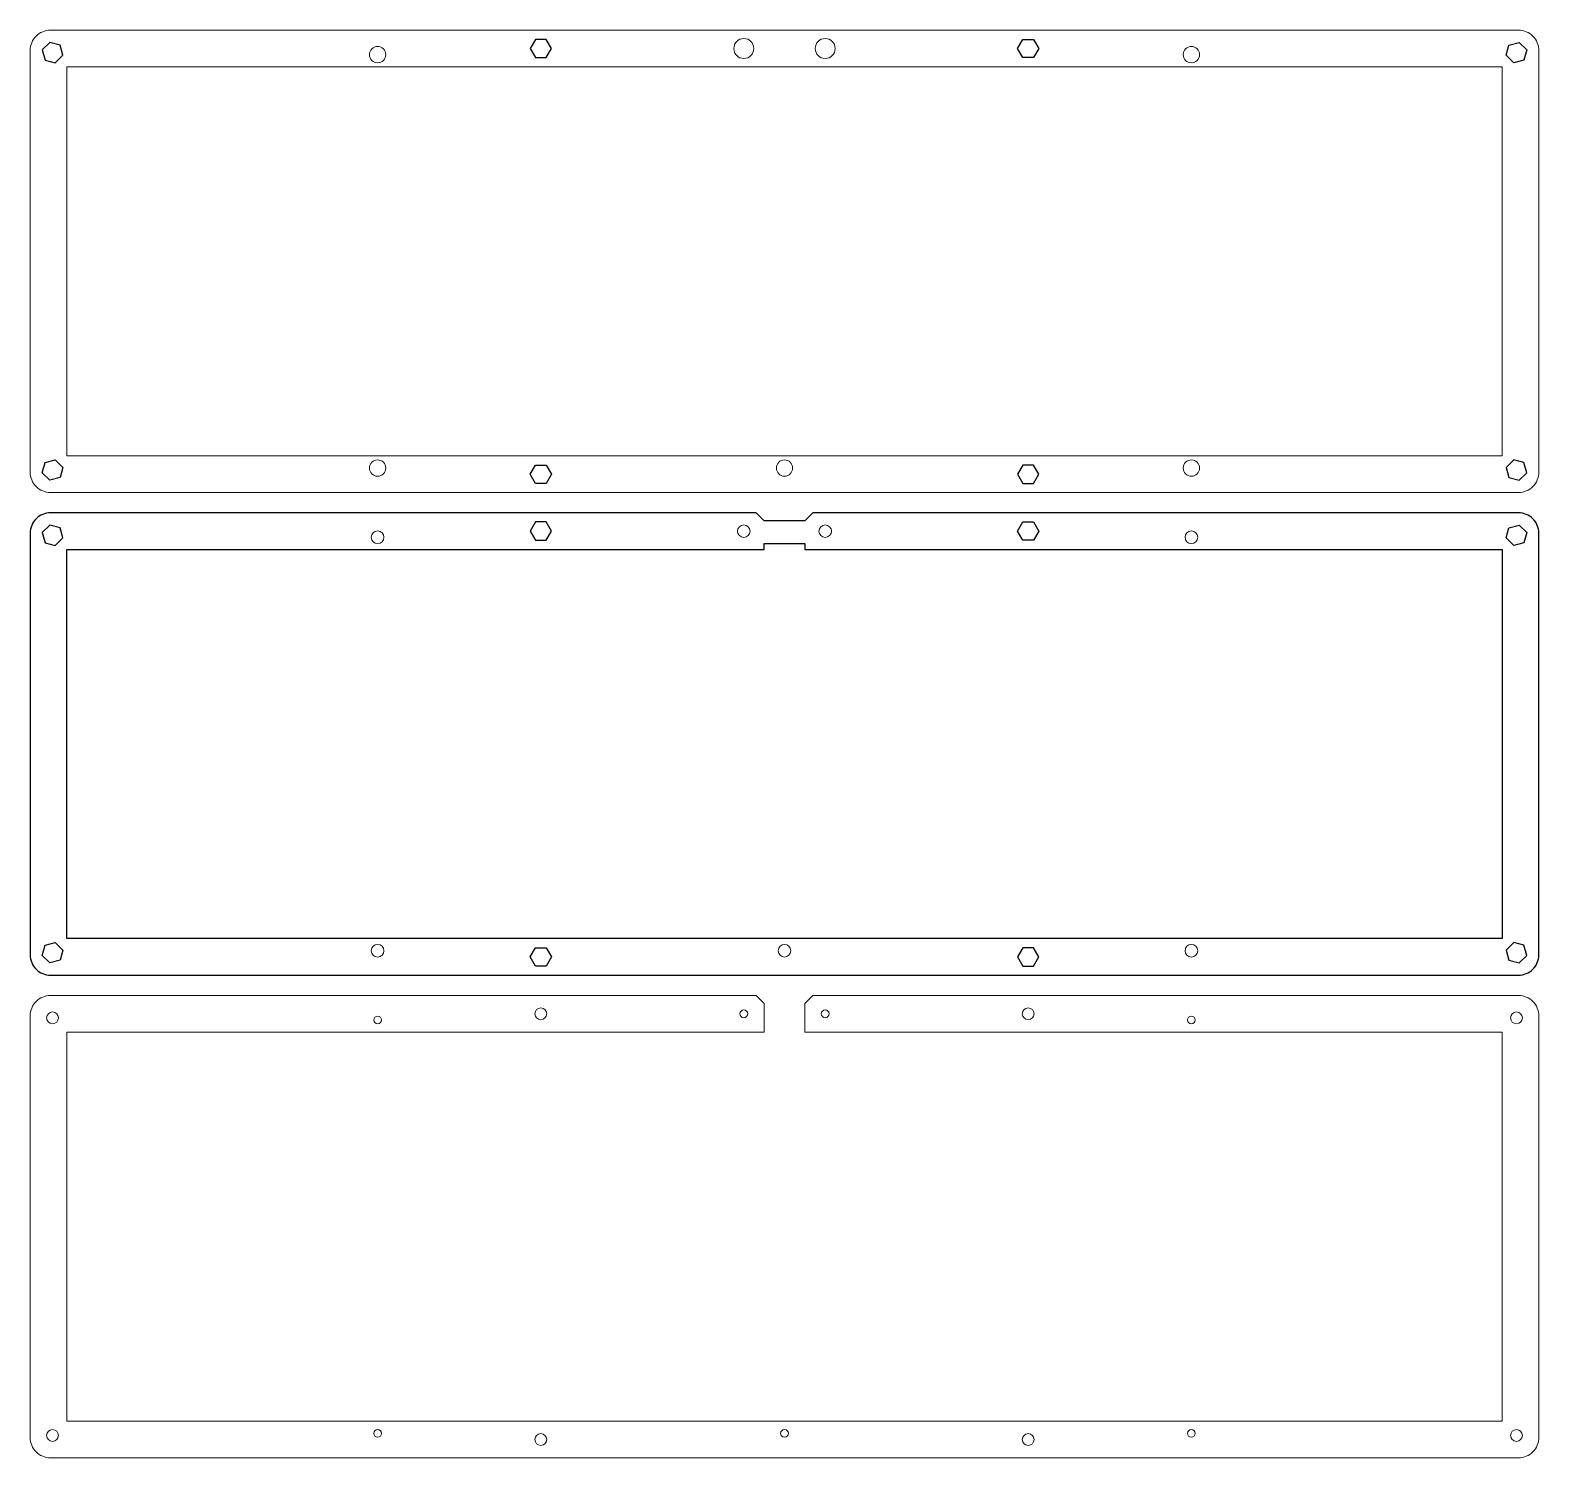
# Model space of a CAD drawing. Header units: millimetres. Extents: x 5 to 376, y 0 to 351.
import ezdxf

# ---------------------------------------------------------------- set-up
doc = ezdxf.new("R2010")
doc.units = ezdxf.units.MM
doc.header["$MEASUREMENT"] = 0

msp = doc.modelspace()

# ---------------------------------------------------------------- linework, layer by layer
at = {"lineweight": 0}
for points in [[(4.76, 242.2), (4.76, 345.8, -0.414214), (9.76, 350.8), (370.54, 350.8, -0.414214), (375.54, 345.8), (375.54, 242.2, -0.414214), (370.54, 237.2), (9.76, 237.2, -0.414214)], [(13.76, 9), (366.54, 9), (366.54, 104.6), (195.15, 104.6), (195.15, 111.6), (197.15, 113.6), (370.54, 113.6, -0.414214), (375.54, 108.6), (375.54, 5, -0.414214), (370.54, 0), (9.76, 0, -0.414214), (4.76, 5), (4.76, 108.6, -0.414214), (9.76, 113.6), (183.15, 113.6), (185.15, 111.6), (185.15, 104.6), (13.76, 104.6)]]:
    msp.add_lwpolyline(points, format="xyb", close=True, dxfattribs=at)
for points in [[(131.56, 348.55), (128.96, 348.55), (127.66, 346.3), (128.96, 344.05), (131.56, 344.05), (132.86, 346.3)], [(248.74, 348.55), (251.34, 348.55), (252.64, 346.3), (251.34, 344.05), (248.74, 344.05), (247.44, 346.3)], [(9.59, 347.81), (7.75, 345.97), (8.43, 343.46), (10.93, 342.79), (12.77, 344.63), (12.1, 347.14)], [(370.71, 347.81), (372.55, 345.97), (371.87, 343.46), (369.37, 342.79), (367.53, 344.63), (368.2, 347.14)], [(9.59, 240.19), (7.75, 242.03), (8.43, 244.54), (10.93, 245.21), (12.77, 243.37), (12.1, 240.86)], [(370.71, 240.19), (372.55, 242.03), (371.87, 244.54), (369.37, 245.21), (367.53, 243.37), (368.2, 240.86)], [(131.56, 239.45), (128.96, 239.45), (127.66, 241.7), (128.96, 243.95), (131.56, 243.95), (132.86, 241.7)], [(248.74, 239.45), (251.34, 239.45), (252.64, 241.7), (251.34, 243.95), (248.74, 243.95), (247.44, 241.7)], [(131.56, 229.95), (128.96, 229.95), (127.66, 227.7), (128.96, 225.45), (131.56, 225.45), (132.86, 227.7)], [(248.74, 229.95), (251.34, 229.95), (252.64, 227.7), (251.34, 225.45), (248.74, 225.45), (247.44, 227.7)], [(9.59, 229.21), (7.75, 227.37), (8.43, 224.86), (10.93, 224.19), (12.77, 226.03), (12.1, 228.54)], [(370.71, 229.21), (372.55, 227.37), (371.87, 224.86), (369.37, 224.19), (367.53, 226.03), (368.2, 228.54)], [(13.76, 223.2), (185.15, 223.2), (185.15, 224.7), (195.15, 224.7), (195.15, 223.2), (366.54, 223.2), (366.54, 127.6), (13.76, 127.6)], [(9.59, 121.59), (7.75, 123.43), (8.43, 125.94), (10.93, 126.61), (12.77, 124.77), (12.1, 122.26)], [(370.71, 121.59), (372.55, 123.43), (371.87, 125.94), (369.37, 126.61), (367.53, 124.77), (368.2, 122.26)], [(131.56, 120.85), (128.96, 120.85), (127.66, 123.1), (128.96, 125.35), (131.56, 125.35), (132.86, 123.1)], [(248.74, 120.85), (251.34, 120.85), (252.64, 123.1), (251.34, 125.35), (248.74, 125.35), (247.44, 123.1)]]:
    msp.add_lwpolyline(points, close=True)
msp.add_lwpolyline([(13.76, 246.2), (366.54, 246.2), (366.54, 341.8), (13.76, 341.8)], close=True, dxfattribs=at)
msp.add_lwpolyline([(195.15, 230.2), (185.15, 230.2), (183.15, 232.2), (9.76, 232.2, 0.414214), (4.76, 227.2), (4.76, 123.6, 0.414214), (9.76, 118.6), (370.54, 118.6, 0.414214), (375.54, 123.6), (375.54, 227.2, 0.414214), (370.54, 232.2), (197.15, 232.2)], format="xyb", close=True)
for centre, radius in [((180.15, 346.3), 2.45), ((200.15, 346.3), 2.45), ((90.15, 344.8), 2), ((290.15, 344.8), 2), ((90.15, 243.2), 2), ((190.15, 243.2), 2), ((290.15, 243.2), 2), ((90.15, 226.2), 1.55), ((180.15, 227.7), 1.55), ((200.15, 227.7), 1.55), ((290.15, 226.2), 1.55), ((90.15, 124.6), 1.55), ((190.15, 124.6), 1.55), ((290.15, 124.6), 1.55), ((10.26, 108.1), 1.45), ((90.15, 107.6), 0.95), ((130.26, 109.1), 1.45), ((180.15, 109.1), 0.95), ((200.15, 109.1), 0.95), ((250.04, 109.1), 1.45), ((290.15, 107.6), 0.95), ((370.04, 108.1), 1.45), ((10.26, 5.5), 1.45), ((90.15, 6), 0.95), ((130.26, 4.5), 1.45), ((190.15, 6), 0.95), ((250.04, 4.5), 1.45), ((290.15, 6), 0.95), ((370.04, 5.5), 1.45)]:
    msp.add_circle(centre, radius, dxfattribs=at)

doc.saveas('drawing.dxf')
